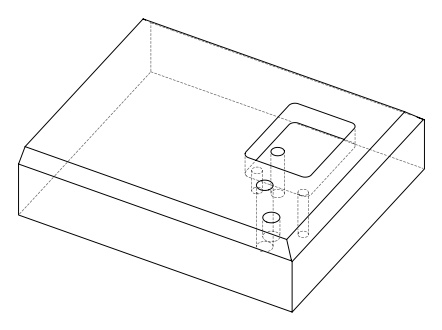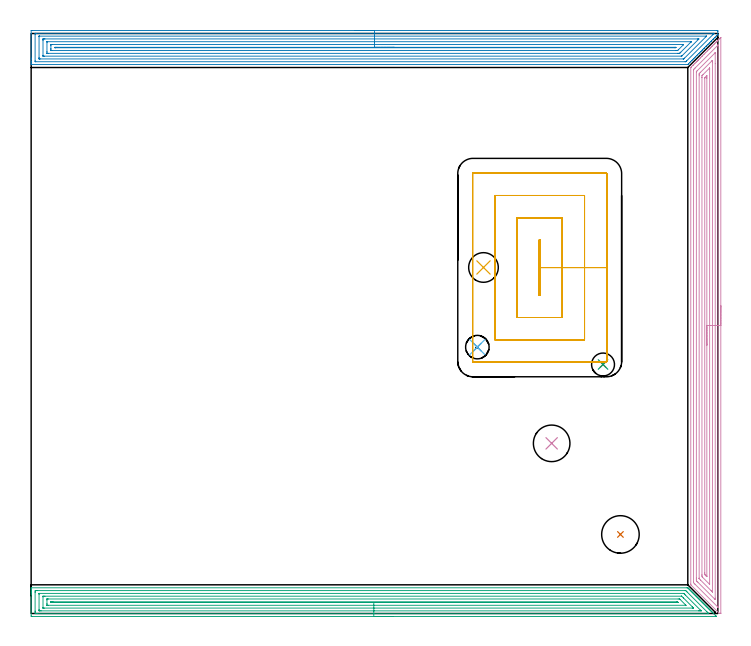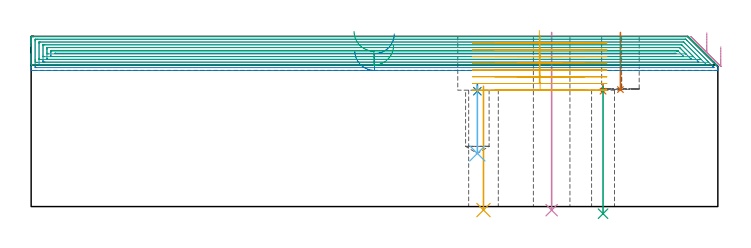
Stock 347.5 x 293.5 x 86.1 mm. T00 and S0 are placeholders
(PLAN: 11 operations, 7 tool changes, 64.2 min)
(1 SPOT_DRILL | STEP1HOLE | NXT0321_9005460120000 | 0.03 min | 2969 mm3)
(2 SPOT_DRILL_1 | STEP1POCKET | NXT0321_9005460120000 | 0.03 min | 2970 mm3)
(3 DRILL_THROUGH_HOLE_INTO_CENTER | STEP1HOLE | NXT0301_087 | 0.27 min | 6295 mm3)
(4 INDEXABLE_INSERT_DRILL_THROUGH_HOLE_FROM_SOLID | STEP1HOLE_1 | NXT0302_008 | 0.36 min | 23115 mm3)
(5 INDEXABLE_INSERT_DRILL_THROUGH_HOLE_FROM_SOLID_1 | STEP1HOLE_2 | NXT0302_001 | 0.26 min | 15189 mm3)
(6 DRILL_BLIND_HOLE_INTO_CENTER | STEP1POCKET | UGT0301_229 | 0.14 min | 3382 mm3)
(7 INDEXABLE_INSERT_DRILL_BLIND_HOLE_FROM_SOLID | STEP1POCKET_1 | NXT0302_009 | 0.12 min | 7551 mm3)
(8 AREA_MILL | FG_CHAMFER_SURFACE | UGT0205_001 | 19.27 min | 51395 mm3)
(9 AREA_MILL_1 | FG_CHAMFER_SURFACE_1 | UGT0205_001 | 16.49 min | 36543 mm3)
(10 AREA_MILL_2 | FG_CHAMFER_SURFACE_2 | UGT0205_001 | 13.55 min | 31437 mm3)
(11 MILL_RECTANGULAR_POCKET | POCKET_RECTANGULAR_STRAIGHT | UGT0201_133 | Follow Part, ap 3.75, ae 75% | 13.65 min | 236903 mm3)
(TOOL NXT0321_9005460120000 | NC Spot Drill, 142deg, 12mm, Carbide, Uncoated | D12 PA142 FL30 Z2)
(TOOL NXT0301_087 | Carbide Drill 11.6mm [860.1-1160-058A1-MM 2214] | D11.6 PA140 FL72 Z2)
(TOOL NXT0302_008 | Index. Insert Drill 18.5mm [880-D1850L25-05] | D18.5 PA176 FL93 Z2)
(TOOL NXT0302_001 | Index. Insert Drill 15mm [880-D1500L20-05] | D15 PA176 FL75 Z2)
(TOOL UGT0301_229 | Twist Drill 11.9 mm | D11.9 PA118 FL100 Z2)
(TOOL NXT0302_009 | Index. Insert Drill 19mm [880-D1900L25-05] | D19 PA176 FL95 Z2)
(TOOL UGT0205_001 | Chamfer Mill 20 x 3 x 45 deg. | D20 FL50 Z2)
(TOOL UGT0201_133 | Carbide End Mill 15.0 | D15 FL30 Z4)
(OP 1 SPOT_DRILL)
G17 G21 G94 G90
T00 M6
G54
G17 G0 G90 X289.4 Y126. S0 M3
G43 Z96.1 H0
G94 G81 G98 Z58.396 F250. R61.9
G80
M5
M2
(OP 2 SPOT_DRILL_1)
G17 G21 G94 G90
T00 M6
G54
G17 G0 G90 X225.8 Y134.8 S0 M3
G43 Z96.1 H0
G94 G81 G98 Z58.388 F250. R61.9
G80
M5
M2
(OP 3 DRILL_THROUGH_HOLE_INTO_CENTER)
G17 G21 G94 G90
T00 M6
G54
G17 G0 G90 X289.4 Y126. S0 M3
G43 Z96.1 H1
G94 G73 G98 Z-3.611 F250. Q10.419 R60.9
G80
M5
M2
(OP 4 INDEXABLE_INSERT_DRILL_THROUGH_HOLE_FROM_SOLID)
G17 G21 G94 G90
T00 M6
G54
G17 G0 G90 X263.4 Y86.1 S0 M3
G43 Z96.1 H1
G94 G81 G98 Z-1.823 F250. R88.1
G80
M5
M2
(OP 5 INDEXABLE_INSERT_DRILL_THROUGH_HOLE_FROM_SOLID_1)
G17 G21 G94 G90
T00 M6
G54
G17 G0 G90 X228.9 Y175.1 S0 M3
G43 Z96.1 H1
G94 G81 G98 Z-1.762 F250. R60.9
G80
M5
M2
(OP 6 DRILL_BLIND_HOLE_INTO_CENTER)
G17 G21 G94 G90
T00 M6
G54
G17 G0 G90 X225.8 Y134.8 S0 M3
G43 Z96.1 H0
G94 G81 G98 Z26.9 F250. R60.9
G80
M5
M2
(OP 7 INDEXABLE_INSERT_DRILL_BLIND_HOLE_FROM_SOLID)
G17 G21 G94 G90
T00 M6
G54
G17 G0 G90 X298.2 Y40. S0 M3
G43 Z96.1 H1
G94 G81 G98 Z59.2 F250. R88.1
G80
M5
M2
(OP 8 AREA_MILL)
G17 G21 G94 G90
T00 M6
G54
G17 G0 G90 X163.75 Y295. S1061 M3
G43 Z96.1 H0
Z78.9
G94 G1 X163.788 Z78.028 F250.
X163.902 Z77.163
X164.091 Z76.312
X164.353 Z75.48
X164.687 Z74.674
X165.09 Z73.9
X165.558 Z73.164
X166.09 Z72.472
X166.679 Z71.829
X167.322 Z71.24
X168.014 Z70.708
X168.75 Z70.24
X169.524 Z69.837
X170.33 Z69.503
X171.162 Z69.241
X172.013 Z69.052
X172.878 Z68.938
X173.75 Z68.9
X346.894
X347.049 Y294.999 Z68.901
X347.34 Y294.996 Z68.904
X347.498 Y294.991 Z68.905
X347.5 Y294.736 Z69.16
Y294.417 Z69.478
Y293.098 Z70.802
Y293.081 Z70.818
X347.499 Y293.004 Z70.893
X347.489 Y292.99 Z70.908
X346.971 Y292.471 Z71.429
X346.894 Y292.393 Z71.506
X346.692 Y292.19 Z71.706
X346.085 Y291.585 Z72.315
X346.001 Y291.501 Z72.398
X345.801 Y291.3 Z72.597
X345.199 Y290.699 Z73.201
X345.109 Y290.608 Z73.29
X344.911 Y290.409 Z73.487
X344.313 Y289.813 Z74.087
X344.217 Y289.716 Z74.183
X344.02 Y289.518 Z74.378
X343.427 Y288.927 Z74.973
X343.324 Y288.823 Z75.075
X343.129 Y288.627 Z75.269
X342.541 Y288.041 Z75.859
X342.433 Y287.933 Z75.966
X342.238 Y287.736 Z76.16
X341.655 Y287.155 Z76.744
X341.539 Y287.038 Z76.86
X341.347 Y286.845 Z77.051
X340.77 Y286.269 Z77.63
X340.647 Y286.146 Z77.753
X340.457 Y285.955 Z77.941
X339.884 Y285.384 Z78.516
X339.754 Y285.253 Z78.645
X339.566 Y285.064 Z78.832
X338.998 Y284.498 Z79.402
X338.862 Y284.361 Z79.538
X338.675 Y284.173 Z79.723
X338.112 Y283.612 Z80.288
X337.784 Y283.282 Z80.614
X337.226 Y282.726 Z81.174
X336.893 Y282.391 Z81.505
X336.34 Y281.84 Z82.06
X336.002 Y281.501 Z82.396
X335.454 Y280.954 Z82.946
X335.111 Y280.61 Z83.286
X334.568 Y280.068 Z83.832
X334.221 Y279.719 Z84.177
X333.682 Y279.182 Z84.717
X333.33 Y278.828 Z85.068
X332.796 Y278.296 Z85.603
X332.614 Y278.113 Z85.785
X332.355 Y277.858 Z86.038
X332.294 Y277.804 Z86.089
X332.168 Y277.8 Z86.1
X0.16
X0.01 Y277.803 Z86.088
X0.008 Y277.847 Z86.045
X0. Y278.217 Z85.682
Y278.635 Z85.264
Y279.273 Z84.622
Y280.483 Z83.414
Y281.055 Z82.839
Y293.527 Z70.371
X0.007 Y294.992 Z68.906
X0.029 Y294.993 Z68.904
X0.606 Y295. Z68.9
X173.75
Y293.586 Z70.314
X345.168
X345.228 Y293.584 Z70.316
X345.345 Y293.579 Z70.321
X345.49 Y293.569 Z70.331
Y293.527 Z70.373
X345.474 Y293.436 Z70.464
X345.417 Y293.373 Z70.527
X345.342 Y293.294 Z70.606
X345.109 Y293.059 Z70.841
X344.897 Y292.847 Z71.053
X331.722 Y279.671 Z84.229
X331.522 Y279.473 Z84.427
X331.317 Y279.273 Z84.627
X331.264 Y279.226 Z84.674
X331.066 Y279.218 Z84.682
X330.948 Y279.215 Z84.685
X2.332
X2.213 Y279.218 Z84.682
X2.01 Y279.225 Z84.675
X2.007 Y279.273 Z84.627
X2.001 Y279.663 Z84.237
Y293.025 Z70.875
X2.008 Y293.527 Z70.373
X2.01 Y293.569 Z70.331
X2.154 Y293.579 Z70.321
X2.272 Y293.584 Z70.316
X2.332 Y293.586 Z70.314
X2.391
X173.75
Y292.172 Z71.728
X341.539 Y292.171 Z71.729
X341.612 Y292.169 Z71.731
X341.696 Y292.165 Z71.735
X341.75 Y292.161 Z71.739
X341.702 Y292.108 Z71.792
X341.624 Y292.026 Z71.874
X341.539 Y291.938 Z71.962
X341.442 Y291.841 Z72.059
X330.656 Y281.055 Z82.845
X330.295 Y280.698 Z83.202
X330.24 Y280.648 Z83.252
X330.225 Y280.636 Z83.264
X330.203 Y280.633 Z83.267
X330.15 Y280.631 Z83.269
X329.937 Y280.629 Z83.271
X4.603
X4.176 Y280.631 Z83.269
X4.035 Y280.634 Z83.266
X4.017 Y280.635 Z83.265
X4.01 Y280.669 Z83.231
X4.005 Y280.762 Z83.138
X4.002 Y280.879 Z83.021
X4. Y281.055 Z82.845
Y281.231 Z82.669
Y291.92 Z71.98
X4.004 Y292.096 Z71.804
X4.008 Y292.146 Z71.754
X4.012 Y292.166 Z71.734
X4.017 Y292.167 Z71.733
X4.069 Y292.17 Z71.73
X4.176 Y292.171 Z71.729
X173.75 Y292.172 Z71.728
Y290.757 Z73.143
X337.174
X337.758 Y290.752 Z73.148
X337.855 Y290.75 Z73.15
X337.885 Y290.744 Z73.156
X337.86 Y290.717 Z73.183
X337.761 Y290.613 Z73.287
X337.647 Y290.496 Z73.404
X337.541 Y290.39 Z73.51
X329.516 Y282.366 Z81.534
X329.357 Y282.209 Z81.691
X329.227 Y282.085 Z81.815
X329.188 Y282.05 Z81.85
X329.143 Y282.047 Z81.853
X329.044 Y282.044 Z81.856
X328.947 Y282.043 Z81.857
X6.756
X6.047 Y282.049 Z81.851
X6.012 Y282.05 Z81.85
X6.008 Y282.092 Z81.808
X6.004 Y282.192 Z81.708
X6.001 Y282.394 Z81.506
X6. Y289.924 Z73.976
X6.002 Y290.389 Z73.511
X6.005 Y290.602 Z73.298
X6.01 Y290.708 Z73.192
X6.014 Y290.751 Z73.149
X6.063 Y290.752 Z73.148
X6.853 Y290.757 Z73.143
X6.95
X173.75
Y289.343 Z74.557
X333.778
X333.958 Y289.341 Z74.559
X334.022 Y289.339 Z74.561
X334.026 Y289.338 Z74.562
X334.022 Y289.33 Z74.57
X333.994 Y289.296 Z74.604
X333.907 Y289.206 Z74.694
X333.774 Y289.072 Z74.828
X328.736 Y284.035 Z79.865
X328.427 Y283.728 Z80.172
X328.287 Y283.592 Z80.308
X328.152 Y283.464 Z80.436
X327.528 Y283.459 Z80.441
X327.259 Y283.458 Z80.442
X8.638 Y283.457 Z80.443
X8.014 Y283.46 Z80.44
X8.012 Y283.462 Z80.438
X8.004 Y283.47 Z80.43
X8.002 Y283.728 Z80.172
X8. Y284.365 Z79.535
X8.001 Y289.232 Z74.668
X8.002 Y289.311 Z74.589
X8.005 Y289.33 Z74.57
X8.009 Y289.335 Z74.565
X8.02 Y289.338 Z74.562
X8.096 Y289.341 Z74.559
X8.368 Y289.343 Z74.557
X173.75
Y287.929 Z75.971
X329.713 Y287.928 Z75.972
X329.937 Y287.926 Z75.974
X330.115 Y287.923 Z75.977
X330.161 Y287.921 Z75.979
X330.12 Y287.873 Z76.027
X330.075 Y287.824 Z76.076
X330.042 Y287.79 Z76.11
X330.014 Y287.762 Z76.138
X327.51 Y285.259 Z78.641
X327.259 Y285.011 Z78.889
X327.124 Y284.884 Z79.016
X326.999 Y284.878 Z79.022
X326.367 Y284.873 Z79.027
X326.113 Y284.872 Z79.028
X10.423
X10.168 Y284.873 Z79.027
X10.059 Y284.876 Z79.024
X10.011 Y284.878 Z79.022
X10.009 Y284.905 Z78.995
X10.002 Y285.039 Z78.861
X10. Y285.509 Z78.391
Y285.932 Z77.968
Y287.291 Z76.609
X10.001 Y287.713 Z76.187
X10.004 Y287.854 Z76.046
X10.009 Y287.905 Z75.995
X10.013 Y287.923 Z75.977
X10.025 Y287.924 Z75.976
X10.104 Y287.926 Z75.974
X10.423 Y287.929 Z75.971
X10.677
X173.75
Y286.515 Z77.385
X325.474 Y286.514 Z77.386
X326.256 Y286.511 Z77.389
X326.262 Y286.509 Z77.391
X326.279 Y286.488 Z77.412
X326.196 Y286.4 Z77.5
X326.116 Y286.323 Z77.577
X326.082 Y286.292 Z77.608
X325.589 Y286.285 Z77.615
X12.323 Y286.286 Z77.614
X12.208 Y286.287 Z77.613
X12.094 Y286.289 Z77.611
X12.025 Y286.292 Z77.608
X12.01 Y286.332 Z77.568
X12.009 Y286.4 Z77.5
X12.01 Y286.498 Z77.402
X12.1 Y286.508 Z77.392
X12.208 Y286.51 Z77.39
X12.986 Y286.515 Z77.385
X13.101
X173.75
X174.622 Z77.423
X175.486 Z77.537
X176.338 Z77.726
X177.17 Z77.988
X177.976 Z78.322
X178.75 Z78.725
X179.486 Z79.194
X180.178 Z79.725
X180.821 Z80.314
X181.41 Z80.957
X181.941 Z81.649
X182.41 Z82.385
X182.813 Z83.159
X183.147 Z83.965
X183.409 Z84.797
X183.598 Z85.649
X183.712 Z86.514
X183.75 Z87.385
G0 Z96.1
M5
M2
(OP 9 AREA_MILL_1)
G17 G21 G94 G90
T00 M6
G54
G17 G0 G90 X183.4 Y-1.5 S1061 M3
G43 Z96.1 H0
Z81.6
G94 G1 X183.362 Z80.728 F250.
X183.248 Z79.864
X183.059 Z79.012
X182.797 Z78.18
X182.463 Z77.374
X182.06 Z76.6
X181.592 Z75.864
X181.06 Z75.172
X180.471 Z74.529
X179.828 Z73.94
X179.136 Z73.408
X178.4 Z72.94
X177.626 Z72.537
X176.82 Z72.203
X175.988 Z71.941
X175.136 Z71.752
X174.272 Z71.638
X173.4 Z71.6
X0.613
X0.292 Y-1.497 Z71.602
X0.01 Y-1.492 Z71.606
X0. Y-1.206 Z71.891
Y9.756 Z82.85
Y10.315 Z83.412
Y10.646 Z83.742
Y11.205 Z84.301
Y11.536 Z84.631
Y12.198 Z85.298
Y12.573 Z85.673
X0.007 Y12.954 Z86.046
X0.01 Y12.997 Z86.088
X0.166 Y13. Z86.1
X331.9
X332.295 Z86.084
X332.398 Y12.904 Z86.
X332.43 Y12.871 Z85.969
X332.793 Y12.508 Z85.606
X332.876 Y12.426 Z85.522
X332.955 Y12.346 Z85.445
X333.091 Y12.21 Z85.309
X333.172 Y12.13 Z85.226
X333.25 Y12.05 Z85.149
X333.388 Y11.912 Z85.011
X333.469 Y11.833 Z84.929
X333.546 Y11.754 Z84.853
X333.686 Y11.614 Z84.714
X333.766 Y11.536 Z84.632
X333.842 Y11.458 Z84.557
X333.984 Y11.317 Z84.416
X334.062 Y11.239 Z84.336
X334.138 Y11.163 Z84.262
X334.281 Y11.019 Z84.118
X334.359 Y10.943 Z84.039
X334.434 Y10.867 Z83.966
X334.579 Y10.721 Z83.821
X334.656 Y10.646 Z83.742
X334.73 Y10.571 Z83.67
X334.877 Y10.424 Z83.523
X334.953 Y10.349 Z83.445
X335.025 Y10.275 Z83.374
X335.174 Y10.126 Z83.225
X335.249 Y10.052 Z83.149
X335.321 Y9.979 Z83.078
X335.472 Y9.828 Z82.928
X335.546 Y9.756 Z82.852
X335.617 Y9.683 Z82.783
X335.77 Y9.531 Z82.63
X335.843 Y9.459 Z82.555
X335.913 Y9.388 Z82.487
X336.067 Y9.233 Z82.332
X336.139 Y9.162 Z82.259
X336.209 Y9.092 Z82.191
X336.365 Y8.936 Z82.035
X336.436 Y8.866 Z81.962
X336.504 Y8.796 Z81.895
X336.663 Y8.638 Z81.737
X336.733 Y8.569 Z81.665
X336.8 Y8.5 Z81.599
X336.96 Y8.34 Z81.439
X337.03 Y8.272 Z81.369
X337.096 Y8.204 Z81.303
X337.258 Y8.043 Z81.142
X337.326 Y7.975 Z81.072
X337.392 Y7.909 Z81.008
X337.556 Y7.745 Z80.844
X337.623 Y7.679 Z80.775
X337.688 Y7.613 Z80.712
X337.853 Y7.447 Z80.546
X337.92 Y7.382 Z80.478
X337.984 Y7.317 Z80.416
X338.151 Y7.15 Z80.249
X338.216 Y7.085 Z80.182
X338.279 Y7.021 Z80.12
X338.449 Y6.852 Z79.951
X338.513 Y6.788 Z79.885
X338.575 Y6.725 Z79.824
X338.746 Y6.554 Z79.653
X338.81 Y6.492 Z79.588
X338.871 Y6.43 Z79.529
X339.044 Y6.257 Z79.356
X339.107 Y6.195 Z79.292
X339.167 Y6.134 Z79.233
X339.341 Y5.959 Z79.058
X339.403 Y5.898 Z78.995
X339.463 Y5.838 Z78.937
X339.639 Y5.661 Z78.76
X339.7 Y5.602 Z78.698
X339.758 Y5.542 Z78.641
X339.937 Y5.364 Z78.463
X339.997 Y5.305 Z78.401
X340.054 Y5.246 Z78.345
X340.234 Y5.066 Z78.165
X340.293 Y5.008 Z78.105
X340.35 Y4.95 Z78.049
X340.532 Y4.768 Z77.867
X340.59 Y4.711 Z77.808
X340.646 Y4.655 Z77.754
X340.83 Y4.471 Z77.57
X340.887 Y4.415 Z77.511
X340.942 Y4.359 Z77.458
X341.127 Y4.173 Z77.272
X341.184 Y4.118 Z77.215
X341.238 Y4.063 Z77.162
X341.425 Y3.875 Z76.974
X341.48 Y3.821 Z76.918
X341.533 Y3.767 Z76.866
X341.723 Y3.578 Z76.677
X341.777 Y3.524 Z76.621
X341.829 Y3.471 Z76.57
X342.02 Y3.28 Z76.379
X342.074 Y3.228 Z76.325
X342.125 Y3.176 Z76.275
X342.318 Y2.983 Z76.081
X342.37 Y2.931 Z76.028
X342.421 Y2.88 Z75.979
X342.616 Y2.685 Z75.784
X342.667 Y2.634 Z75.731
X342.717 Y2.584 Z75.683
X342.913 Y2.387 Z75.486
X342.964 Y2.338 Z75.435
X343.012 Y2.288 Z75.387
X343.211 Y2.09 Z75.189
X343.261 Y2.041 Z75.138
X343.308 Y1.992 Z75.091
X343.509 Y1.792 Z74.891
X343.557 Y1.744 Z74.841
X343.604 Y1.697 Z74.796
X343.806 Y1.494 Z74.593
X343.854 Y1.447 Z74.544
X343.9 Y1.401 Z74.5
X344.104 Y1.197 Z74.296
X344.151 Y1.151 Z74.248
X344.196 Y1.105 Z74.204
X344.402 Y0.899 Z73.998
X344.447 Y0.854 Z73.951
X344.491 Y0.809 Z73.908
X344.699 Y0.601 Z73.7
X344.744 Y0.557 Z73.654
X344.787 Y0.513 Z73.612
X344.997 Y0.304 Z73.403
X346.228 Y-0.926 Z72.171
X346.343 Y-1.042 Z72.057
X346.485 Y-1.185 Z71.915
X346.673 Y-1.372 Z71.726
X346.783 Y-1.484 Z71.613
X346.784 Y-1.494 Z71.603
X346.783 Y-1.499 Z71.599
X346.571 Y-1.5 Z71.6
X173.4
Y-0.086 Z73.014
X3.291
X2.445 Y-0.082 Z73.018
X2.398 Y-0.079 Z73.021
X2.01 Y-0.036 Z73.064
X2.003 Y0.358 Z73.458
X2.001 Y0.854 Z73.954
X2. Y1.251 Z74.351
X2.001 Y10.646 Z83.746
X2.002 Y11.041 Z84.141
X2.01 Y11.536 Z84.636
X2.355 Y11.579 Z84.679
X2.398 Y11.582 Z84.682
X3.242 Y11.586 Z84.686
X3.291
X331.007 Y11.585 Z84.685
X331.057 Y11.584 Z84.684
X331.155 Y11.579 Z84.679
X331.271 Y11.568 Z84.668
X331.306 Y11.536 Z84.636
X331.9 Y10.949 Z84.049
X341.996 Y0.854 Z73.954
X342.616 Y0.233 Z73.333
X342.879 Y-0.036 Z73.064
X342.909 Y-0.069 Z73.031
X342.813 Y-0.079 Z73.021
X342.715 Y-0.084 Z73.016
X342.665 Y-0.085 Z73.015
X173.4 Y-0.086 Z73.014
Y1.328 Z74.428
X5.077 Y1.329 Z74.429
X4.6 Y1.33 Z74.43
X4.184 Y1.333 Z74.433
X4.047 Y1.335 Z74.435
X4.01 Y1.345 Z74.445
X4.006 Y1.438 Z74.538
X4.002 Y1.56 Z74.66
X4. Y1.744 Z74.844
Y1.928 Z75.028
Y9.756 Z82.856
X4.001 Y9.938 Z83.038
X4.009 Y10.123 Z83.223
X4.012 Y10.165 Z83.265
X4.029 Y10.167 Z83.267
X4.08 Y10.169 Z83.269
X4.184 Y10.171 Z83.271
X330.114
X330.174 Y10.17 Z83.27
X330.209 Y10.167 Z83.267
X330.225 Y10.164 Z83.264
X330.242 Y10.15 Z83.25
X330.378 Y10.02 Z83.12
X330.645 Y9.756 Z82.856
X331.007 Y9.394 Z82.494
X338.656 Y1.744 Z74.844
X339.044 Y1.352 Z74.452
X339.052 Y1.335 Z74.435
X339.044 Y1.334 Z74.434
X338.567 Y1.33 Z74.43
X338.151 Y1.329 Z74.429
X337.675 Y1.328 Z74.428
X173.4
Y2.743 Z75.843
X6.754
X6.062 Y2.747 Z75.847
X6.023 Y2.749 Z75.849
X6.01 Y2.752 Z75.852
X6.007 Y2.773 Z75.873
X6.003 Y2.876 Z75.976
X6.001 Y3.082 Z76.182
Y8.406 Z81.506
X6.004 Y8.621 Z81.721
X6.008 Y8.728 Z81.828
X6.01 Y8.749 Z81.849
X6.028 Y8.751 Z81.851
X6.082 Y8.754 Z81.854
X6.863 Y8.757 Z81.857
X6.972
X329.025 Y8.756 Z81.856
X329.123 Y8.755 Z81.855
X329.171 Y8.751 Z81.851
X329.191 Y8.748 Z81.848
X329.221 Y8.724 Z81.824
X329.976 Y7.975 Z81.075
X330.114 Y7.837 Z80.937
X334.579 Y3.371 Z76.471
X335.169 Y2.77 Z75.87
X335.186 Y2.749 Z75.849
X335.16 Y2.747 Z75.847
X335.077 Y2.745 Z75.845
X334.911 Y2.743 Z75.843
X334.579
X173.4
Y4.157 Z77.257
X8.649
X8.013 Y4.159 Z77.259
X8.01 Y4.161 Z77.261
X8.003 Y4.169 Z77.269
X8.001 Y4.415 Z77.515
X8. Y5.062 Z78.162
Y6.842 Z79.942
X8.002 Y7.085 Z80.185
X8.005 Y7.247 Z80.347
X8.01 Y7.326 Z80.426
X8.019 Y7.336 Z80.436
X8.058 Y7.339 Z80.439
X8.132 Y7.341 Z80.441
X8.391 Y7.343 Z80.443
X8.649
X327.435 Y7.342 Z80.442
X328.074 Y7.339 Z80.439
X328.131 Y7.336 Z80.436
X328.173 Y7.317 Z80.417
X328.235 Y7.261 Z80.361
X328.328 Y7.173 Z80.273
X331.087 Y4.415 Z77.515
X331.166 Y4.334 Z77.434
X331.317 Y4.174 Z77.274
X331.325 Y4.161 Z77.261
X331.324 Y4.16 Z77.26
X331.303 Y4.158 Z77.258
X173.4 Y4.157 Z77.257
Y5.571 Z78.671
X10.435
X10.166 Y5.573 Z78.673
X10.062 Y5.576 Z78.676
X10.016 Y5.578 Z78.678
X10.01 Y5.602 Z78.702
X10.003 Y5.735 Z78.835
X10.007 Y5.88 Z78.98
X10.01 Y5.921 Z79.021
X10.077 Y5.923 Z79.023
X10.435 Y5.927 Z79.027
X10.702 Y5.928 Z79.028
X11.061 Y5.929 Z79.029
X326.81 Y5.928 Z79.028
X326.989 Y5.927 Z79.027
X327.078 Y5.924 Z79.024
X327.118 Y5.922 Z79.022
X327.139 Y5.903 Z79.003
X327.435 Y5.613 Z78.713
X327.46 Y5.581 Z78.681
Y5.578 Z78.678
X327.435 Y5.577 Z78.677
X327.167 Y5.573 Z78.673
X326.809 Y5.571 Z78.671
X326.542
X173.4
X172.528 Z78.709
X171.664 Z78.823
X170.812 Z79.012
X169.98 Z79.274
X169.174 Z79.608
X168.4 Z80.011
X167.664 Z80.48
X166.972 Z81.011
X166.329 Z81.6
X165.74 Z82.243
X165.208 Z82.935
X164.74 Z83.671
X164.337 Z84.445
X164.003 Z85.251
X163.741 Z86.083
X163.552 Z86.935
X163.438 Z87.8
X163.4 Z88.671
G0 Z96.1
M5
M2
(OP 10 AREA_MILL_2)
G17 G21 G94 G90
T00 M6
G54
G17 G0 G90 X349. Y155.75 S1061 M3
G43 Z96.1 H0
Z80.9
G94 G1 Y155.712 Z80.028 F250.
Y155.598 Z79.163
Y155.409 Z78.312
Y155.147 Z77.48
Y154.813 Z76.674
Y154.41 Z75.9
Y153.941 Z75.164
Y153.41 Z74.472
Y152.821 Z73.829
Y152.178 Z73.24
Y151.486 Z72.708
Y150.75 Z72.24
Y149.976 Z71.837
Y149.17 Z71.503
Y148.338 Z71.241
Y147.486 Z71.052
Y146.622 Z70.938
Y145.75 Z70.9
Y0.168
X348.998 Y0.105 Z70.902
X348.991 Y0. Z70.905
X348.309 Y0.001 Z71.59
X348.28 Y0.02 Z71.62
X347.982 Y0.317 Z71.916
X334.201 Y14.099 Z85.698
X333.891 Y14.411 Z86.007
X333.806 Y14.499 Z86.092
X333.8 Y14.905 Z86.1
Y276.148
X333.804 Y276.295 Z86.089
X333.828 Y276.324 Z86.066
X334.086 Y276.586 Z85.814
X334.756 Y277.258 Z85.14
X334.948 Y277.448 Z84.952
X334.988 Y277.488 Z84.912
X335.642 Y278.143 Z84.255
X335.813 Y278.313 Z84.087
X335.881 Y278.381 Z84.019
X336.528 Y279.029 Z83.369
X336.677 Y279.177 Z83.223
X336.774 Y279.274 Z83.126
X336.971 Y279.472 Z82.927
X337.071 Y279.572 Z82.827
X337.414 Y279.915 Z82.484
X337.542 Y280.042 Z82.358
X337.667 Y280.167 Z82.233
X337.857 Y280.358 Z82.041
X337.964 Y280.465 Z81.934
X338.56 Y281.06 Z81.339
X338.742 Y281.244 Z81.155
X338.857 Y281.358 Z81.04
X339.453 Y281.953 Z80.446
X339.628 Y282.13 Z80.269
X340.346 Y282.847 Z79.553
X340.514 Y283.016 Z79.383
X341.239 Y283.74 Z78.66
X341.4 Y283.902 Z78.497
X342.132 Y284.633 Z77.767
X342.286 Y284.787 Z77.611
X342.727 Y285.227 Z77.173
X343.025 Y285.526 Z76.873
X343.172 Y285.673 Z76.725
X343.595 Y286.095 Z76.305
X343.615 Y286.115 Z76.285
X343.919 Y286.419 Z75.98
X344.058 Y286.559 Z75.839
X344.46 Y286.96 Z75.44
X344.543 Y287.043 Z75.356
X344.812 Y287.312 Z75.087
X344.943 Y287.445 Z74.953
X345.324 Y287.824 Z74.575
X345.451 Y287.951 Z74.448
X345.705 Y288.205 Z74.194
X345.829 Y288.331 Z74.067
X346.189 Y288.689 Z73.711
X346.359 Y288.859 Z73.54
X346.598 Y289.099 Z73.3
X346.715 Y289.217 Z73.181
X347.054 Y289.554 Z72.846
X347.267 Y289.767 Z72.632
X347.491 Y289.992 Z72.407
X347.601 Y290.103 Z72.295
X348.175 Y290.675 Z71.724
X348.384 Y290.885 Z71.514
X348.487 Y290.989 Z71.409
X348.93 Y291.43 Z70.969
X348.983 Y291.48 Z70.916
X348.995 Y291.483 Z70.904
X349. Y291.48 Z70.9
Y145.75
X347.586 Z72.314
X347.585 Y3.294 Z72.315
X347.579 Y3.206 Z72.321
X347.576 Y3.184 Z72.324
X347.527 Y3.223 Z72.373
X336.085 Y14.665 Z83.815
X335.847 Y14.905 Z84.053
X335.604 Y15.158 Z84.296
X335.221 Y15.569 Z84.679
X335.215 Y15.783 Z84.685
X335.214 Y15.798 Z84.686
X335.215 Y274.808 Z84.685
X335.221 Y275.242 Z84.679
X335.43 Y275.468 Z84.47
X335.653 Y275.702 Z84.247
X335.869 Y275.919 Z84.031
X336.085 Y276.135 Z83.815
X347.529 Y287.579 Z72.371
X347.564 Y287.612 Z72.336
X347.579 Y287.623 Z72.321
X347.58 Y287.622 Z72.32
X347.583 Y287.607 Z72.317
X347.585 Y287.514 Z72.315
X347.586 Y287.328 Z72.314
Y145.75
X346.172 Z73.728
X346.171 Y7.76 Z73.729
X346.169 Y7.417 Z73.731
X346.165 Y7.071 Z73.735
X346.163 Y7.048 Z73.737
X346.131 Y7.076 Z73.769
X346.062 Y7.141 Z73.838
X345.958 Y7.242 Z73.942
X345.829 Y7.37 Z74.071
X337.401 Y15.798 Z82.499
X336.971 Y16.233 Z82.929
X336.744 Y16.467 Z83.156
X336.635 Y16.582 Z83.265
X336.633 Y16.692 Z83.267
X336.63 Y17.035 Z83.27
X336.629 Y17.585 Z83.271
X336.628 Y17.93 Z83.272
X336.629 Y273.915 Z83.271
X336.63 Y274.088 Z83.27
X336.633 Y274.173 Z83.267
X336.635 Y274.213 Z83.265
X336.65 Y274.239 Z83.25
X336.971 Y274.569 Z82.929
X337.089 Y274.689 Z82.811
X346.14 Y283.74 Z73.76
X346.152 Y283.747 Z73.748
X346.158 Y283.75 Z73.742
X346.164 Y283.74 Z73.736
X346.169 Y283.526 Z73.731
X346.171 Y283.396 Z73.729
X346.172 Y278.228 Z73.728
Y145.75
X344.757 Z75.143
Y11.09
X344.756 Y10.969 Z75.144
X344.754 Y10.91 Z75.146
X344.752 Y10.908 Z75.148
X344.747 Y10.909 Z75.153
X344.723 Y10.93 Z75.177
X344.316 Y11.333 Z75.584
X344.058 Y11.591 Z75.842
X338.742 Y16.907 Z81.158
X338.07 Y17.585 Z81.83
X338.049 Y17.612 Z81.851
X338.047 Y17.63 Z81.853
X338.044 Y17.673 Z81.856
X338.043 Y17.761 Z81.857
Y17.937
Y272.129
X338.045 Y272.832 Z81.855
X338.048 Y273.022 Z81.852
X338.053 Y273.192 Z81.847
X338.165 Y273.31 Z81.735
X338.31 Y273.458 Z81.59
X338.742 Y273.894 Z81.158
X344.535 Y279.686 Z75.365
X344.603 Y279.752 Z75.297
X344.681 Y279.826 Z75.219
X344.743 Y279.883 Z75.157
X344.75 Y279.795 Z75.15
X344.755 Y279.464 Z75.145
X344.757 Y279.274 Z75.143
Y279.142
Y145.75
X343.343 Z76.557
Y14.905
X343.342 Y14.82 Z76.558
X343.341 Y14.809 Z76.559
X343.338 Y14.787 Z76.562
X343.195 Y14.905 Z76.705
X339.621 Y18.478 Z80.279
X339.464 Y18.644 Z80.436
X339.458 Y19.371 Z80.442
X339.457 Y19.543 Z80.443
Y271.236
X339.458 Y271.408 Z80.442
X339.464 Y272.129 Z80.436
X339.534 Y272.224 Z80.366
X339.628 Y272.324 Z80.272
X339.973 Y272.674 Z79.927
X343.172 Y275.873 Z76.728
X343.259 Y275.955 Z76.641
X343.316 Y276.006 Z76.584
X343.337 Y276.017 Z76.563
X343.339 Y275.989 Z76.561
X343.342 Y275.874 Z76.558
X343.343 Y275.702 Z76.557
Y275.529
Y145.75
X341.929 Z77.971
Y19.371
X341.927 Y18.84 Z77.973
X341.924 Y18.661 Z77.976
X341.923 Y18.645 Z77.977
X341.882 Y18.677 Z78.018
X341.766 Y18.787 Z78.134
X341.62 Y18.929 Z78.28
X341.4 Y19.148 Z78.5
X341.178 Y19.371 Z78.722
X340.953 Y19.604 Z78.947
X340.89 Y19.67 Z79.01
X340.878 Y19.707 Z79.022
X340.875 Y19.771 Z79.025
X340.873 Y19.903 Z79.027
X340.871 Y20.264 Z79.029
Y20.797
X340.872 Y270.875 Z79.028
X340.873 Y271.056 Z79.027
X340.875 Y271.1 Z79.025
X340.878 Y271.118 Z79.022
X340.892 Y271.136 Z79.008
X340.985 Y271.236 Z78.915
X341.638 Y271.889 Z78.262
X341.881 Y272.129 Z78.019
X341.894 Y272.135 Z78.006
X341.922 Y272.129 Z77.978
X341.923 Y272.067 Z77.977
X341.927 Y271.597 Z77.973
X341.929 Y271.236 Z77.971
Y270.703
Y145.75
Y144.878 Z78.009
Y144.013 Z78.123
Y143.162 Z78.312
Y142.33 Z78.574
Y141.524 Z78.908
Y140.75 Z79.311
Y140.014 Z79.78
Y139.322 Z80.311
Y138.679 Z80.9
Y138.09 Z81.543
Y137.558 Z82.235
Y137.09 Z82.971
Y136.687 Z83.745
Y136.353 Z84.551
Y136.091 Z85.383
Y135.902 Z86.235
Y135.788 Z87.1
Y135.75 Z87.971
G0 Z96.1
M5
M2
(OP 11 MILL_RECTANGULAR_POCKET)
G17 G21 G94 G90
T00 M6
G54
G17 G0 G90 X257.15 Y170.535 S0 M3
G43 Z96.1 H0
Z89.1
G94 G1 Y161.05 Z86.558 F250.
X257.55 Z86.451
Y175.05 Z82.7
Y189.05 F500.
X257.15
Y161.05
X257.55
Y175.05
X268.8
Y200.3
X245.9
Y149.8
X268.8
Y175.05
X280.05
Y211.55
X234.65
Y138.55
X280.05
Y175.05
X291.3
Y222.6
G3 X291.1 Y222.8 R0.2
G1 X223.6
G3 X223.4 Y222.6 R0.2
G1 Y127.5
G3 X223.6 Y127.3 R0.2
G1 X291.1
G3 X291.3 Y127.5 R0.2
G1 Y175.05
Y176.05
G0 X257.15 Y170.535 Z85.7
G1 Y161.05 Z83.158 F250.
X257.55 Z83.051
Y175.05 Z79.3
Y189.05 F500.
X257.15
Y161.05
X257.55
Y175.05
X268.8
Y200.3
X245.9
Y149.8
X268.8
Y175.05
X280.05
Y211.55
X234.65
Y138.55
X280.05
Y175.05
X291.3
Y222.6
G3 X291.1 Y222.8 R0.2
G1 X223.6
G3 X223.4 Y222.6 R0.2
G1 Y127.5
G3 X223.6 Y127.3 R0.2
G1 X291.1
G3 X291.3 Y127.5 R0.2
G1 Y175.05
Y176.05
G0 X257.15 Y170.535 Z82.3
G1 Y161.05 Z79.758 F250.
X257.55 Z79.651
Y175.05 Z75.9
Y189.05 F500.
X257.15
Y161.05
X257.55
Y175.05
X268.8
Y200.3
X245.9
Y149.8
X268.8
Y175.05
X280.05
Y211.55
X234.65
Y138.55
X280.05
Y175.05
X291.3
Y222.6
G3 X291.1 Y222.8 R0.2
G1 X223.6
G3 X223.4 Y222.6 R0.2
G1 Y127.5
G3 X223.6 Y127.3 R0.2
G1 X291.1
G3 X291.3 Y127.5 R0.2
G1 Y175.05
Y176.05
G0 X257.15 Y170.535 Z78.9
G1 Y161.05 Z76.358 F250.
X257.55 Z76.251
Y175.05 Z72.5
Y189.05 F500.
X257.15
Y161.05
X257.55
Y175.05
X268.8
Y200.3
X245.9
Y149.8
X268.8
Y175.05
X280.05
Y211.55
X234.65
Y138.55
X280.05
Y175.05
X291.3
Y222.6
G3 X291.1 Y222.8 R0.2
G1 X223.6
G3 X223.4 Y222.6 R0.2
G1 Y127.5
G3 X223.6 Y127.3 R0.2
G1 X291.1
G3 X291.3 Y127.5 R0.2
G1 Y175.05
Y176.05
G0 X257.15 Y170.535 Z75.5
G1 Y161.05 Z72.958 F250.
X257.55 Z72.851
Y175.05 Z69.1
Y189.05 F500.
X257.15
Y161.05
X257.55
Y175.05
X268.8
Y200.3
X245.9
Y149.8
X268.8
Y175.05
X280.05
Y211.55
X234.65
Y138.55
X280.05
Y175.05
X291.3
Y222.6
G3 X291.1 Y222.8 R0.2
G1 X223.6
G3 X223.4 Y222.6 R0.2
G1 Y127.5
G3 X223.6 Y127.3 R0.2
G1 X291.1
G3 X291.3 Y127.5 R0.2
G1 Y175.05
Y176.05
G0 X257.15 Y170.535 Z72.1
G1 Y161.05 Z69.558 F250.
X257.55 Z69.451
Y175.05 Z65.7
Y189.05 F500.
X257.15
Y161.05
X257.55
Y175.05
X268.8
Y200.3
X245.9
Y149.8
X268.8
Y175.05
X280.05
Y211.55
X234.65
Y138.55
X280.05
Y175.05
X291.3
Y222.6
G3 X291.1 Y222.8 R0.2
G1 X223.6
G3 X223.4 Y222.6 R0.2
G1 Y127.5
G3 X223.6 Y127.3 R0.2
G1 X291.1
G3 X291.3 Y127.5 R0.2
G1 Y175.05
Y176.05
G0 X257.15 Y170.535 Z68.7
G1 Y161.05 Z66.158 F250.
X257.55 Z66.051
Y175.05 Z62.3
Y189.05 F500.
X257.15
Y161.05
X257.55
Y175.05
X268.8
Y200.3
X245.9
Y149.8
X268.8
Y175.05
X280.05
Y211.55
X234.65
Y138.55
X280.05
Y175.05
X291.3
Y222.6
G3 X291.1 Y222.8 R0.2
G1 X223.6
G3 X223.4 Y222.6 R0.2
G1 Y127.5
G3 X223.6 Y127.3 R0.2
G1 X291.1
G3 X291.3 Y127.5 R0.2
G1 Y175.05
Y176.05
G0 X257.15 Y170.535 Z65.3
G1 Y161.05 Z62.758 F250.
X257.55 Z62.651
Y175.05 Z58.9
Y189.05 F500.
X257.15
Y161.05
X257.55
Y175.05
X268.8
Y200.3
X245.9
Y149.8
X268.8
Y175.05
X280.05
Y211.55
X234.65
Y138.55
X280.05
Y175.05
X291.3
Y222.6
G3 X291.1 Y222.8 R0.2
G1 X223.6
G3 X223.4 Y222.6 R0.2
G1 Y127.5
G3 X223.6 Y127.3 R0.2
G1 X291.1
G3 X291.3 Y127.5 R0.2
G1 Y175.05
Y176.05
G0 Z96.1
M5
M2
